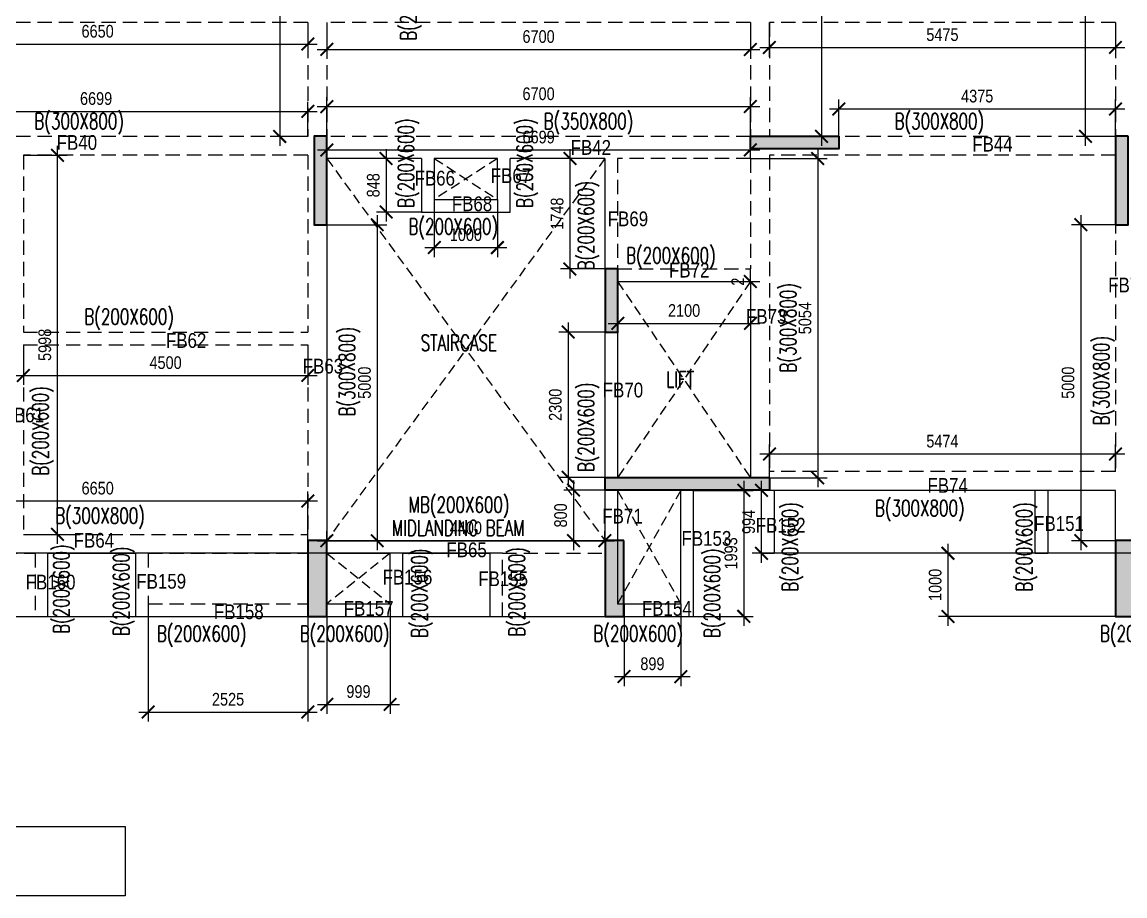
# Model space of a CAD drawing. Header units: millimetres. Extents: x -29 to 59187, y -34 to 22805.
# Drawn here: x 13875 to 31320, y -34 to 13795 of the extents above; entities that cross this region are included whole.
import ezdxf

# ---------------------------------------------------------------- set-up
doc = ezdxf.new("R2010")
doc.units = ezdxf.units.MM
doc.linetypes.add('DASHED', pattern=[0.75, 0.5, -0.25])
doc.linetypes.add('HIDDEN', pattern=[9.525, 6.35, -3.175])
doc.layers.get('Defpoints').update_dxf_attribs({"color": 1})
for name, color, linetype, lineweight in [('G-ANNO-TEXT', 7, 'Continuous', 18), ('S-BEAM-IDEN', 2, 'Continuous', 9), ('S-COL HATCH', 8, 'Continuous', 35), ('S-COLS', 6, 'Continuous', 35), ('S_FRAMES', 4, 'Continuous', 9), ('STR-CUTOUT', 1, 'Continuous', 13)]:
    doc.layers.add(name, color=color, linetype=linetype, lineweight=lineweight)
doc.styles.add('Dim.s & Anno.(Misc.)', font='ARIALN.TTF')
doc.styles.add('ROMANS', font='romans.shx', dxfattribs={"width": 0.75})
doc.styles.add('SOBHA', font='swisscl.ttf', dxfattribs={"height": 200})
doc.dimstyles.new('A-GFC-100', dxfattribs={"dimscale": 100, "dimtxt": 2, "dimasz": 2, "dimexe": 1.5, "dimexo": 0, "dimgap": 1, "dimtad": 1, "dimdec": 0, "dimdsep": 46, "dimtxsty": 'Dim.s & Anno.(Misc.)', "dimblk": 'ARCHTICK', "dimcen": 0, "dimdle": 1.5, "dimclrd": 256, "dimclre": 8, "dimclrt": 6, "dimazin": 2, "dimtfac": 1, "dimtdec": 0, "dimtix": 1, "dimtmove": 2, "dimatfit": 3, "dimfxl": 1, "dimtolj": 1, "dimlwd": -1, "dimlwe": 9, "dimarcsym": 0})

# ---------------------------------------------------------------- blocks, each defined once
blk = doc.blocks.new('A$C3ea4a2f9')
at = {"layer": 'S-COL HATCH'}
h = blk.add_hatch(color=8, dxfattribs=at)
h.dxf.hatch_style = 1
h.paths.add_polyline_path([(14101, 7600), (13901, 7600), (13901, 6200), (14101, 6200)])
h = blk.add_hatch(color=8, dxfattribs=at)
h.dxf.hatch_style = 1
h.paths.add_polyline_path([(20800, 7600), (20800, 7400), (22200, 7400), (22200, 7600)])
h = blk.add_hatch(color=8, dxfattribs=at)
h.dxf.hatch_style = 1
h.paths.add_polyline_path([(26775, 7600), (26575, 7600), (26575, 6200), (26775, 6200)])
h = blk.add_hatch(color=8, dxfattribs=at)
h.dxf.hatch_style = 1
h.paths.add_polyline_path([(18701, 5500), (18501, 5500), (18501, 4500), (18701, 4500)])
h = blk.add_hatch(color=8, dxfattribs=at)
h.dxf.hatch_style = 1
h.paths.add_polyline_path([(18502, 2200), (18502, 2000), (21101, 2000), (21101, 2200)])
h = blk.add_hatch(color=8, dxfattribs=at)
h.dxf.hatch_style = 1
h.paths.add_polyline_path([(14101, 1200), (13801, 1200), (13801, 0), (14101, 0)])
h = blk.add_hatch(color=8, dxfattribs=at)
h.dxf.hatch_style = 1
h.paths.add_polyline_path([(18801, 1200), (18501, 1200), (18501, 0), (18801, 0)])
h = blk.add_hatch(color=8, dxfattribs=at)
h.dxf.hatch_style = 1
h.paths.add_polyline_path([(26875, 1200), (26575, 1200), (26575, 0), (26875, 0)])
at = {"layer": 'S-COLS'}
for points in [[(14101, 7600), (13901, 7600), (13901, 6200), (14101, 6200)], [(22200, 7600), (22200, 7400), (20800, 7400), (20800, 7600)], [(26775, 7600), (26575, 7600), (26575, 6200), (26775, 6200)], [(18701, 5500), (18501, 5500), (18501, 4500), (18701, 4500)], [(21101, 2200), (21101, 2000), (18502, 2000), (18502, 2200)], [(14101, 1200), (13801, 1200), (13801, 0), (14101, 0)], [(18801, 1200), (18501, 1200), (18501, 0), (18801, 0)], [(26875, 1200), (26575, 1200), (26575, 0), (26875, 0)]]:
    blk.add_lwpolyline(points, close=True, dxfattribs=at)
blk = doc.blocks.new('COLUMNS FROM LGF')
blk.add_blockref('A$C3ea4a2f9', (715961, -21291))
blk = doc.blocks.new('_ArchTick')
at = {"color": 0, "linetype": 'ByBlock', "const_width": 0.15}
blk.add_lwpolyline([(-0.5, -0.5), (0.5, 0.5)], dxfattribs=at)
blk = doc.blocks.new('*D152')
at = {"color": 8, "lineweight": 9, "transparency": 16777216}
for p, q in [((11745, 13788), (11745, 13296)), ((18395, 13788), (18395, 13296))]:
    blk.add_line(p, q, dxfattribs=at)
at = {"transparency": 16777216}
blk.add_line((11595, 13446), (18545, 13446), dxfattribs=at)
at = {"layer": 'Defpoints', "color": 0, "transparency": 16777216}
for p in [(11745, 13788), (18395, 13788), (18395, 13446)]:
    blk.add_point(p, dxfattribs=at)
at = {"transparency": 16777216, "xscale": 200, "yscale": 200, "zscale": 200, "rotation": 180}
blk.add_blockref('_ArchTick', (11745, 13446), dxfattribs=at)
at = {"transparency": 16777216, "xscale": 200, "yscale": 200, "zscale": 200}
blk.add_blockref('_ArchTick', (18395, 13446), dxfattribs=at)
at = {"color": 6, "transparency": 16777216, "insert": (15070, 13648), "char_height": 200, "attachment_point": 5, "style": 'Dim.s & Anno.(Misc.)'}
blk.add_mtext('\\A1;6650', dxfattribs=at)
blk = doc.blocks.new('*D153')
at = {"color": 8, "lineweight": 9, "transparency": 16777216}
for p, q in [((18695, 13788), (18695, 13212)), ((25395, 13788), (25395, 13212))]:
    blk.add_line(p, q, dxfattribs=at)
at = {"transparency": 16777216}
blk.add_line((18545, 13362), (25545, 13362), dxfattribs=at)
at = {"layer": 'Defpoints', "color": 0, "transparency": 16777216}
for p in [(18695, 13788), (25395, 13788), (25395, 13362)]:
    blk.add_point(p, dxfattribs=at)
at = {"transparency": 16777216, "xscale": 200, "yscale": 200, "zscale": 200, "rotation": 180}
blk.add_blockref('_ArchTick', (18695, 13362), dxfattribs=at)
at = {"transparency": 16777216, "xscale": 200, "yscale": 200, "zscale": 200}
blk.add_blockref('_ArchTick', (25395, 13362), dxfattribs=at)
at = {"color": 6, "transparency": 16777216, "insert": (22045, 13564), "char_height": 200, "attachment_point": 5, "style": 'Dim.s & Anno.(Misc.)'}
blk.add_mtext('\\A1;6700', dxfattribs=at)
blk = doc.blocks.new('*D155')
at = {"transparency": 16777216}
blk.add_line((17950, 20339), (17950, 11836), dxfattribs=at)
at = {"color": 8, "lineweight": 9, "transparency": 16777216}
for p, q in [((18395, 20189), (17800, 20189)), ((18395, 11986), (17800, 11986))]:
    blk.add_line(p, q, dxfattribs=at)
at = {"layer": 'Defpoints', "color": 0, "transparency": 16777216}
for p in [(18395, 20189), (17950, 11986), (18395, 11986)]:
    blk.add_point(p, dxfattribs=at)
at = {"transparency": 16777216, "xscale": 200, "yscale": 200, "zscale": 200}
for p, rotation in [((17950, 20189), 90), ((17950, 11986), 270)]:
    blk.add_blockref('_ArchTick', p, dxfattribs=dict(at, rotation=rotation))
at = {"color": 6, "transparency": 16777216, "insert": (17748, 16087), "char_height": 200, "attachment_point": 5, "rotation": 90, "style": 'Dim.s & Anno.(Misc.)'}
blk.add_mtext('\\A1;8203', dxfattribs=at)
blk = doc.blocks.new('*D158')
at = {"transparency": 16777216}
blk.add_line((26521, 20339), (26521, 11836), dxfattribs=at)
at = {"color": 8, "lineweight": 9, "transparency": 16777216}
for p, q in [((25695, 20189), (26671, 20189)), ((25695, 11986), (26671, 11986))]:
    blk.add_line(p, q, dxfattribs=at)
at = {"layer": 'Defpoints', "color": 0, "transparency": 16777216}
for p in [(25695, 20189), (25695, 11986), (26521, 11986)]:
    blk.add_point(p, dxfattribs=at)
at = {"transparency": 16777216, "xscale": 200, "yscale": 200, "zscale": 200}
for p, rotation in [((26521, 20189), 90), ((26521, 11986), 270)]:
    blk.add_blockref('_ArchTick', p, dxfattribs=dict(at, rotation=rotation))
at = {"color": 6, "transparency": 16777216, "insert": (26319, 16087), "char_height": 200, "attachment_point": 5, "rotation": 90, "style": 'Dim.s & Anno.(Misc.)'}
blk.add_mtext('\\A1;8203', dxfattribs=at)
blk = doc.blocks.new('*D159')
at = {"color": 8, "lineweight": 9, "transparency": 16777216}
for p, q in [((25695, 13788), (25695, 13243)), ((31170, 13788), (31170, 13243))]:
    blk.add_line(p, q, dxfattribs=at)
at = {"transparency": 16777216}
blk.add_line((25545, 13393), (31320, 13393), dxfattribs=at)
at = {"layer": 'Defpoints', "color": 0, "transparency": 16777216}
for p in [(25695, 13788), (31170, 13788), (31170, 13393)]:
    blk.add_point(p, dxfattribs=at)
at = {"transparency": 16777216, "xscale": 200, "yscale": 200, "zscale": 200, "rotation": 180}
blk.add_blockref('_ArchTick', (25695, 13393), dxfattribs=at)
at = {"transparency": 16777216, "xscale": 200, "yscale": 200, "zscale": 200}
blk.add_blockref('_ArchTick', (31170, 13393), dxfattribs=at)
at = {"color": 6, "transparency": 16777216, "insert": (28433, 13594), "char_height": 200, "attachment_point": 5, "style": 'Dim.s & Anno.(Misc.)'}
blk.add_mtext('\\A1;5475', dxfattribs=at)
blk = doc.blocks.new('*D172')
at = {"transparency": 16777216}
blk.add_line((30698, 11836), (30698, 20339), dxfattribs=at)
at = {"color": 8, "lineweight": 9, "transparency": 16777216}
for p, q in [((31170, 20189), (30548, 20189)), ((31170, 11986), (30548, 11986))]:
    blk.add_line(p, q, dxfattribs=at)
at = {"layer": 'Defpoints', "color": 0, "transparency": 16777216}
for p in [(30698, 20189), (31170, 20189), (31170, 11986)]:
    blk.add_point(p, dxfattribs=at)
at = {"transparency": 16777216, "xscale": 200, "yscale": 200, "zscale": 200}
for p, rotation in [((30698, 20189), 90), ((30698, 11986), 270)]:
    blk.add_blockref('_ArchTick', p, dxfattribs=dict(at, rotation=rotation))
at = {"color": 6, "transparency": 16777216, "insert": (30496, 16087), "char_height": 200, "attachment_point": 5, "rotation": 90, "style": 'Dim.s & Anno.(Misc.)'}
blk.add_mtext('\\A1;8203', dxfattribs=at)
blk = doc.blocks.new('*D144')
at = {"color": 8, "lineweight": 9, "transparency": 16777216}
for p, q in [((11696, 11986), (11696, 12531)), ((18395, 11986), (18395, 12531))]:
    blk.add_line(p, q, dxfattribs=at)
at = {"transparency": 16777216}
blk.add_line((11546, 12381), (18545, 12381), dxfattribs=at)
at = {"layer": 'Defpoints', "color": 0, "transparency": 16777216}
for p in [(18395, 12381), (11696, 11986), (18395, 11986)]:
    blk.add_point(p, dxfattribs=at)
at = {"transparency": 16777216, "xscale": 200, "yscale": 200, "zscale": 200, "rotation": 180}
blk.add_blockref('_ArchTick', (11696, 12381), dxfattribs=at)
at = {"transparency": 16777216, "xscale": 200, "yscale": 200, "zscale": 200}
blk.add_blockref('_ArchTick', (18395, 12381), dxfattribs=at)
at = {"color": 6, "transparency": 16777216, "insert": (15046, 12583), "char_height": 200, "attachment_point": 5, "style": 'Dim.s & Anno.(Misc.)'}
blk.add_mtext('\\A1;6699', dxfattribs=at)
blk = doc.blocks.new('*D180')
at = {"color": 8, "lineweight": 9, "transparency": 16777216}
for p, q in [((18695, 11986), (18695, 12607)), ((25395, 11986), (25395, 12607))]:
    blk.add_line(p, q, dxfattribs=at)
at = {"transparency": 16777216}
blk.add_line((18545, 12457), (25545, 12457), dxfattribs=at)
at = {"layer": 'Defpoints', "color": 0, "transparency": 16777216}
for p in [(25395, 12457), (18695, 11986), (25395, 11986)]:
    blk.add_point(p, dxfattribs=at)
at = {"transparency": 16777216, "xscale": 200, "yscale": 200, "zscale": 200, "rotation": 180}
blk.add_blockref('_ArchTick', (18695, 12457), dxfattribs=at)
at = {"transparency": 16777216, "xscale": 200, "yscale": 200, "zscale": 200}
blk.add_blockref('_ArchTick', (25395, 12457), dxfattribs=at)
at = {"color": 6, "transparency": 16777216, "insert": (22045, 12659), "char_height": 200, "attachment_point": 5, "style": 'Dim.s & Anno.(Misc.)'}
blk.add_mtext('\\A1;6700', dxfattribs=at)
blk = doc.blocks.new('*D181')
at = {"color": 8, "lineweight": 9, "transparency": 16777216}
for p, q in [((26795, 11986), (26795, 12570)), ((31170, 11986), (31170, 12570))]:
    blk.add_line(p, q, dxfattribs=at)
at = {"transparency": 16777216}
blk.add_line((26645, 12420), (31320, 12420), dxfattribs=at)
at = {"layer": 'Defpoints', "color": 0, "transparency": 16777216}
for p in [(31170, 12420), (26795, 11986), (31170, 11986)]:
    blk.add_point(p, dxfattribs=at)
at = {"transparency": 16777216, "xscale": 200, "yscale": 200, "zscale": 200, "rotation": 180}
blk.add_blockref('_ArchTick', (26795, 12420), dxfattribs=at)
at = {"transparency": 16777216, "xscale": 200, "yscale": 200, "zscale": 200}
blk.add_blockref('_ArchTick', (31170, 12420), dxfattribs=at)
at = {"color": 6, "transparency": 16777216, "insert": (28983, 12622), "char_height": 200, "attachment_point": 5, "style": 'Dim.s & Anno.(Misc.)'}
blk.add_mtext('\\A1;4375', dxfattribs=at)
blk = doc.blocks.new('*D243')
at = {"color": 8, "lineweight": 9, "transparency": 16777216}
for p, q in [((13895, 8688), (13895, 8052)), ((18395, 8688), (18395, 8052))]:
    blk.add_line(p, q, dxfattribs=at)
at = {"transparency": 16777216}
blk.add_line((13745, 8202), (18545, 8202), dxfattribs=at)
at = {"layer": 'Defpoints', "color": 0, "transparency": 16777216}
for p in [(13895, 8688), (18395, 8688), (18395, 8202)]:
    blk.add_point(p, dxfattribs=at)
at = {"transparency": 16777216, "xscale": 200, "yscale": 200, "zscale": 200, "rotation": 180}
blk.add_blockref('_ArchTick', (13895, 8202), dxfattribs=at)
at = {"transparency": 16777216, "xscale": 200, "yscale": 200, "zscale": 200}
blk.add_blockref('_ArchTick', (18395, 8202), dxfattribs=at)
at = {"color": 6, "transparency": 16777216, "insert": (16145, 8404), "char_height": 200, "attachment_point": 5, "style": 'Dim.s & Anno.(Misc.)'}
blk.add_mtext('\\A1;4500', dxfattribs=at)
blk = doc.blocks.new('*D244')
at = {"transparency": 16777216}
blk.add_line((14437, 5538), (14437, 11836), dxfattribs=at)
at = {"color": 8, "lineweight": 9, "transparency": 16777216}
for p, q in [((13895, 11686), (14587, 11686)), ((13895, 5688), (14587, 5688))]:
    blk.add_line(p, q, dxfattribs=at)
at = {"layer": 'Defpoints', "color": 0, "transparency": 16777216}
for p in [(13895, 11686), (14437, 11686), (13895, 5688)]:
    blk.add_point(p, dxfattribs=at)
at = {"transparency": 16777216, "xscale": 200, "yscale": 200, "zscale": 200}
for p, rotation in [((14437, 11686), 90), ((14437, 5688), 270)]:
    blk.add_blockref('_ArchTick', p, dxfattribs=dict(at, rotation=rotation))
at = {"color": 6, "transparency": 16777216, "insert": (14235, 8687), "char_height": 200, "attachment_point": 5, "rotation": 90, "style": 'Dim.s & Anno.(Misc.)'}
blk.add_mtext('\\A1;5998', dxfattribs=at)
blk = doc.blocks.new('*D245')
at = {"color": 8, "lineweight": 9, "transparency": 16777216}
for p, q in [((11746, 5588), (11746, 6366)), ((18396, 5588), (18396, 6366))]:
    blk.add_line(p, q, dxfattribs=at)
at = {"transparency": 16777216}
blk.add_line((11596, 6216), (18546, 6216), dxfattribs=at)
at = {"layer": 'Defpoints', "color": 0, "transparency": 16777216}
for p in [(18396, 6216), (11746, 5588), (18396, 5588)]:
    blk.add_point(p, dxfattribs=at)
at = {"transparency": 16777216, "xscale": 200, "yscale": 200, "zscale": 200, "rotation": 180}
blk.add_blockref('_ArchTick', (11746, 6216), dxfattribs=at)
at = {"transparency": 16777216, "xscale": 200, "yscale": 200, "zscale": 200}
blk.add_blockref('_ArchTick', (18396, 6216), dxfattribs=at)
at = {"color": 6, "transparency": 16777216, "insert": (15071, 6418), "char_height": 200, "attachment_point": 5, "style": 'Dim.s & Anno.(Misc.)'}
blk.add_mtext('\\A1;6650', dxfattribs=at)
blk = doc.blocks.new('*D246')
at = {"transparency": 16777216}
blk.add_line((18545, 5588), (23245, 5588), dxfattribs=at)
at = {"color": 8, "lineweight": 9, "transparency": 16777216}
for p, q in [((18695, 5588), (18695, 5738)), ((23095, 5588), (23095, 5738))]:
    blk.add_line(p, q, dxfattribs=at)
at = {"layer": 'Defpoints', "color": 0, "transparency": 16777216}
for p in [(18695, 5588), (23095, 5588), (23095, 5588)]:
    blk.add_point(p, dxfattribs=at)
at = {"transparency": 16777216, "xscale": 200, "yscale": 200, "zscale": 200, "rotation": 180}
blk.add_blockref('_ArchTick', (18695, 5588), dxfattribs=at)
at = {"transparency": 16777216, "xscale": 200, "yscale": 200, "zscale": 200}
blk.add_blockref('_ArchTick', (23095, 5588), dxfattribs=at)
at = {"color": 6, "transparency": 16777216, "insert": (20895, 5790), "char_height": 200, "attachment_point": 5, "style": 'Dim.s & Anno.(Misc.)'}
blk.add_mtext('\\A1;4400', dxfattribs=at)
blk = doc.blocks.new('*D247')
at = {"transparency": 16777216}
blk.add_line((19494, 10738), (19494, 5438), dxfattribs=at)
at = {"color": 8, "lineweight": 9, "transparency": 16777216}
for p, q in [((18696, 10588), (19644, 10588)), ((18696, 5588), (19644, 5588))]:
    blk.add_line(p, q, dxfattribs=at)
at = {"layer": 'Defpoints', "color": 0, "transparency": 16777216}
for p in [(18696, 10588), (18696, 5588), (19494, 5588)]:
    blk.add_point(p, dxfattribs=at)
at = {"transparency": 16777216, "xscale": 200, "yscale": 200, "zscale": 200}
for p, rotation in [((19494, 10588), 90), ((19494, 5588), 270)]:
    blk.add_blockref('_ArchTick', p, dxfattribs=dict(at, rotation=rotation))
at = {"color": 6, "transparency": 16777216, "insert": (19292, 8088), "char_height": 200, "attachment_point": 5, "rotation": 90, "style": 'Dim.s & Anno.(Misc.)'}
blk.add_mtext('\\A1;5000', dxfattribs=at)
blk = doc.blocks.new('*D248')
at = {"color": 8, "lineweight": 9, "transparency": 16777216}
for p, q in [((18696, 11635), (18696, 11922)), ((25395, 11636), (25395, 11922))]:
    blk.add_line(p, q, dxfattribs=at)
at = {"transparency": 16777216}
blk.add_line((18546, 11772), (25545, 11772), dxfattribs=at)
at = {"layer": 'Defpoints', "color": 0, "transparency": 16777216}
for p in [(25395, 11772), (18696, 11635), (25395, 11636)]:
    blk.add_point(p, dxfattribs=at)
at = {"transparency": 16777216, "xscale": 200, "yscale": 200, "zscale": 200, "rotation": 180}
blk.add_blockref('_ArchTick', (18696, 11772), dxfattribs=at)
at = {"transparency": 16777216, "xscale": 200, "yscale": 200, "zscale": 200}
blk.add_blockref('_ArchTick', (25395, 11772), dxfattribs=at)
at = {"color": 6, "transparency": 16777216, "insert": (22046, 11974), "char_height": 200, "attachment_point": 5, "style": 'Dim.s & Anno.(Misc.)'}
blk.add_mtext('\\A1;6699', dxfattribs=at)
blk = doc.blocks.new('*D249')
at = {"transparency": 16777216}
blk.add_line((19633, 11786), (19633, 10638), dxfattribs=at)
at = {"color": 8, "lineweight": 9, "transparency": 16777216}
for p, q in [((20195, 11636), (19483, 11636)), ((20195, 10788), (19483, 10788))]:
    blk.add_line(p, q, dxfattribs=at)
at = {"layer": 'Defpoints', "color": 0, "transparency": 16777216}
for p in [(20195, 11636), (19633, 10788), (20195, 10788)]:
    blk.add_point(p, dxfattribs=at)
at = {"transparency": 16777216, "xscale": 200, "yscale": 200, "zscale": 200}
for p, rotation in [((19633, 11636), 90), ((19633, 10788), 270)]:
    blk.add_blockref('_ArchTick', p, dxfattribs=dict(at, rotation=rotation))
at = {"color": 6, "transparency": 16777216, "insert": (19431, 11212), "char_height": 200, "attachment_point": 5, "rotation": 90, "style": 'Dim.s & Anno.(Misc.)'}
blk.add_mtext('\\A1;848', dxfattribs=at)
blk = doc.blocks.new('*D250')
at = {"color": 8, "lineweight": 9, "transparency": 16777216}
for p, q in [((20395, 10988), (20395, 10077)), ((21395, 10988), (21395, 10077))]:
    blk.add_line(p, q, dxfattribs=at)
at = {"transparency": 16777216}
blk.add_line((20245, 10227), (21545, 10227), dxfattribs=at)
at = {"layer": 'Defpoints', "color": 0, "transparency": 16777216}
for p in [(20395, 10988), (21395, 10988), (21395, 10227)]:
    blk.add_point(p, dxfattribs=at)
at = {"transparency": 16777216, "xscale": 200, "yscale": 200, "zscale": 200, "rotation": 180}
blk.add_blockref('_ArchTick', (20395, 10227), dxfattribs=at)
at = {"transparency": 16777216, "xscale": 200, "yscale": 200, "zscale": 200}
blk.add_blockref('_ArchTick', (21395, 10227), dxfattribs=at)
at = {"color": 6, "transparency": 16777216, "insert": (20895, 10429), "char_height": 200, "attachment_point": 5, "style": 'Dim.s & Anno.(Misc.)'}
blk.add_mtext('\\A1;1000', dxfattribs=at)
blk = doc.blocks.new('*D251')
at = {"transparency": 16777216}
blk.add_line((22541, 11786), (22541, 9738), dxfattribs=at)
at = {"color": 8, "lineweight": 9, "transparency": 16777216}
for p, q in [((23095, 11636), (22391, 11636)), ((23096, 9888), (22391, 9888))]:
    blk.add_line(p, q, dxfattribs=at)
at = {"layer": 'Defpoints', "color": 0, "transparency": 16777216}
for p in [(23095, 11636), (22541, 9888), (23096, 9888)]:
    blk.add_point(p, dxfattribs=at)
at = {"transparency": 16777216, "xscale": 200, "yscale": 200, "zscale": 200}
for p, rotation in [((22541, 11636), 90), ((22541, 9888), 270)]:
    blk.add_blockref('_ArchTick', p, dxfattribs=dict(at, rotation=rotation))
at = {"color": 6, "transparency": 16777216, "insert": (22339, 10762), "char_height": 200, "attachment_point": 5, "rotation": 90, "style": 'Dim.s & Anno.(Misc.)'}
blk.add_mtext('\\A1;1748', dxfattribs=at)
blk = doc.blocks.new('*D252')
at = {"transparency": 16777216}
blk.add_line((22513, 9038), (22513, 6438), dxfattribs=at)
at = {"color": 8, "lineweight": 9, "transparency": 16777216}
for p, q in [((23096, 8888), (22363, 8888)), ((23097, 6588), (22363, 6588))]:
    blk.add_line(p, q, dxfattribs=at)
at = {"layer": 'Defpoints', "color": 0, "transparency": 16777216}
for p in [(23096, 8888), (22513, 6588), (23097, 6588)]:
    blk.add_point(p, dxfattribs=at)
at = {"transparency": 16777216, "xscale": 200, "yscale": 200, "zscale": 200}
for p, rotation in [((22513, 8888), 90), ((22513, 6588), 270)]:
    blk.add_blockref('_ArchTick', p, dxfattribs=dict(at, rotation=rotation))
at = {"color": 6, "transparency": 16777216, "insert": (22311, 7738), "char_height": 200, "attachment_point": 5, "rotation": 90, "style": 'Dim.s & Anno.(Misc.)'}
blk.add_mtext('\\A1;2300', dxfattribs=at)
blk = doc.blocks.new('*D253')
at = {"transparency": 16777216}
blk.add_line((22597, 6538), (22597, 5438), dxfattribs=at)
at = {"color": 8, "lineweight": 9, "transparency": 16777216}
for p, q in [((23097, 6388), (22447, 6388)), ((23097, 5588), (22447, 5588))]:
    blk.add_line(p, q, dxfattribs=at)
at = {"layer": 'Defpoints', "color": 0, "transparency": 16777216}
for p in [(23097, 6388), (22597, 5588), (23097, 5588)]:
    blk.add_point(p, dxfattribs=at)
at = {"transparency": 16777216, "xscale": 200, "yscale": 200, "zscale": 200}
for p, rotation in [((22597, 6388), 90), ((22597, 5588), 270)]:
    blk.add_blockref('_ArchTick', p, dxfattribs=dict(at, rotation=rotation))
at = {"color": 6, "transparency": 16777216, "insert": (22395, 5988), "char_height": 200, "attachment_point": 5, "rotation": 90, "style": 'Dim.s & Anno.(Misc.)'}
blk.add_mtext('\\A1;800', dxfattribs=at)
blk = doc.blocks.new('*D254')
at = {"transparency": 16777216}
for p, q in [((25395, 9688), (25395, 9888)), ((25395, 9687), (25395, 9688)), ((25395, 9687), (25395, 9487))]:
    blk.add_line(p, q, dxfattribs=at)
at = {"color": 8, "lineweight": 9, "transparency": 16777216}
for p, q in [((23297, 9687), (25545, 9687)), ((25395, 9688), (25545, 9688))]:
    blk.add_line(p, q, dxfattribs=at)
at = {"layer": 'Defpoints', "color": 0, "transparency": 16777216}
for p in [(23297, 9687), (25395, 9688), (25395, 9688)]:
    blk.add_point(p, dxfattribs=at)
at = {"transparency": 16777216, "xscale": 200, "yscale": 200, "zscale": 200}
for p, rotation in [((25395, 9688), 270), ((25395, 9687), 90)]:
    blk.add_blockref('_ArchTick', p, dxfattribs=dict(at, rotation=rotation))
at = {"color": 6, "transparency": 16777216, "insert": (25195, 9687), "char_height": 200, "attachment_point": 5, "rotation": 90, "style": 'Dim.s & Anno.(Misc.)'}
blk.add_mtext('\\A1;2', dxfattribs=at)
blk = doc.blocks.new('*D147')
at = {"color": 8, "lineweight": 9, "transparency": 16777216}
for p, q in [((23297, 9687), (23297, 8877)), ((25397, 9687), (25397, 8877))]:
    blk.add_line(p, q, dxfattribs=at)
at = {"transparency": 16777216}
blk.add_line((23147, 9027), (25547, 9027), dxfattribs=at)
at = {"layer": 'Defpoints', "color": 0, "transparency": 16777216}
for p in [(23297, 9687), (25397, 9687), (25397, 9027)]:
    blk.add_point(p, dxfattribs=at)
at = {"transparency": 16777216, "xscale": 200, "yscale": 200, "zscale": 200, "rotation": 180}
blk.add_blockref('_ArchTick', (23297, 9027), dxfattribs=at)
at = {"transparency": 16777216, "xscale": 200, "yscale": 200, "zscale": 200}
blk.add_blockref('_ArchTick', (25397, 9027), dxfattribs=at)
at = {"color": 6, "transparency": 16777216, "insert": (24347, 9229), "char_height": 200, "attachment_point": 5, "style": 'Dim.s & Anno.(Misc.)'}
blk.add_mtext('\\A1;2100', dxfattribs=at)
blk = doc.blocks.new('*D255')
at = {"transparency": 16777216}
blk.add_line((26461, 11786), (26461, 6433), dxfattribs=at)
at = {"color": 8, "lineweight": 9, "transparency": 16777216}
for p, q in [((25395, 11636), (26611, 11636)), ((25395, 6583), (26611, 6583))]:
    blk.add_line(p, q, dxfattribs=at)
at = {"layer": 'Defpoints', "color": 0, "transparency": 16777216}
for p in [(25395, 11636), (25395, 6583), (26461, 6583)]:
    blk.add_point(p, dxfattribs=at)
at = {"transparency": 16777216, "xscale": 200, "yscale": 200, "zscale": 200}
for p, rotation in [((26461, 11636), 90), ((26461, 6583), 270)]:
    blk.add_blockref('_ArchTick', p, dxfattribs=dict(at, rotation=rotation))
at = {"color": 6, "transparency": 16777216, "insert": (26259, 9109), "char_height": 200, "attachment_point": 5, "rotation": 90, "style": 'Dim.s & Anno.(Misc.)'}
blk.add_mtext('\\A1;5054', dxfattribs=at)
blk = doc.blocks.new('*D256')
at = {"color": 8, "lineweight": 9, "transparency": 16777216}
for p, q in [((25697, 6583), (25697, 7110)), ((31170, 6683), (31170, 7110))]:
    blk.add_line(p, q, dxfattribs=at)
at = {"transparency": 16777216}
blk.add_line((25547, 6960), (31320, 6960), dxfattribs=at)
at = {"layer": 'Defpoints', "color": 0, "transparency": 16777216}
for p in [(31170, 6960), (31170, 6683), (25697, 6583)]:
    blk.add_point(p, dxfattribs=at)
at = {"transparency": 16777216, "xscale": 200, "yscale": 200, "zscale": 200, "rotation": 180}
blk.add_blockref('_ArchTick', (25697, 6960), dxfattribs=at)
at = {"transparency": 16777216, "xscale": 200, "yscale": 200, "zscale": 200}
blk.add_blockref('_ArchTick', (31170, 6960), dxfattribs=at)
at = {"color": 6, "transparency": 16777216, "insert": (28433, 7162), "char_height": 200, "attachment_point": 5, "style": 'Dim.s & Anno.(Misc.)'}
blk.add_mtext('\\A1;5474', dxfattribs=at)
blk = doc.blocks.new('*D257')
at = {"transparency": 16777216}
blk.add_line((30624, 10738), (30624, 5438), dxfattribs=at)
at = {"color": 8, "lineweight": 9, "transparency": 16777216}
for p, q in [((31170, 10588), (30474, 10588)), ((31170, 5588), (30474, 5588))]:
    blk.add_line(p, q, dxfattribs=at)
at = {"layer": 'Defpoints', "color": 0, "transparency": 16777216}
for p in [(31170, 10588), (30624, 5588), (31170, 5588)]:
    blk.add_point(p, dxfattribs=at)
at = {"transparency": 16777216, "xscale": 200, "yscale": 200, "zscale": 200}
for p, rotation in [((30624, 10588), 90), ((30624, 5588), 270)]:
    blk.add_blockref('_ArchTick', p, dxfattribs=dict(at, rotation=rotation))
at = {"color": 6, "transparency": 16777216, "insert": (30421, 8088), "char_height": 200, "attachment_point": 5, "rotation": 90, "style": 'Dim.s & Anno.(Misc.)'}
blk.add_mtext('\\A1;5000', dxfattribs=at)
blk = doc.blocks.new('*D219')
at = {"transparency": 16777216}
blk.add_line((28521, 5538), (28521, 4238), dxfattribs=at)
at = {"color": 8, "lineweight": 9, "transparency": 16777216}
for p, q in [((50762, 5388), (28371, 5388)), ((50562, 4388), (28371, 4388))]:
    blk.add_line(p, q, dxfattribs=at)
at = {"layer": 'Defpoints', "color": 0, "transparency": 16777216}
for p in [(50762, 5388), (28521, 4388), (50562, 4388)]:
    blk.add_point(p, dxfattribs=at)
at = {"transparency": 16777216, "xscale": 200, "yscale": 200, "zscale": 200}
for p, rotation in [((28521, 5388), 90), ((28521, 4388), 270)]:
    blk.add_blockref('_ArchTick', p, dxfattribs=dict(at, rotation=rotation))
at = {"color": 6, "transparency": 16777216, "insert": (28319, 4888), "char_height": 200, "attachment_point": 5, "rotation": 90, "style": 'Dim.s & Anno.(Misc.)'}
blk.add_mtext('\\A1;1000', dxfattribs=at)
blk = doc.blocks.new('*D225')
at = {"transparency": 16777216}
blk.add_line((25571, 5238), (25571, 6533), dxfattribs=at)
at = {"color": 8, "lineweight": 9, "transparency": 16777216}
for p, q in [((30101, 6383), (25421, 6383)), ((30101, 5388), (25421, 5388))]:
    blk.add_line(p, q, dxfattribs=at)
at = {"layer": 'Defpoints', "color": 0, "transparency": 16777216}
for p in [(25571, 6383), (30101, 6383), (30101, 5388)]:
    blk.add_point(p, dxfattribs=at)
at = {"transparency": 16777216, "xscale": 200, "yscale": 200, "zscale": 200}
for p, rotation in [((25571, 6383), 90), ((25571, 5388), 270)]:
    blk.add_blockref('_ArchTick', p, dxfattribs=dict(at, rotation=rotation))
at = {"color": 6, "transparency": 16777216, "insert": (25369, 5885), "char_height": 200, "attachment_point": 5, "rotation": 90, "style": 'Dim.s & Anno.(Misc.)'}
blk.add_mtext('\\A1;994', dxfattribs=at)
blk = doc.blocks.new('*D226')
at = {"transparency": 16777216}
blk.add_line((25291, 6533), (25291, 4239), dxfattribs=at)
at = {"color": 8, "lineweight": 9, "transparency": 16777216}
for p, q in [((24495, 6383), (25441, 6383)), ((24495, 4389), (25441, 4389))]:
    blk.add_line(p, q, dxfattribs=at)
at = {"layer": 'Defpoints', "color": 0, "transparency": 16777216}
for p in [(24495, 6383), (24495, 4389), (25291, 4389)]:
    blk.add_point(p, dxfattribs=at)
at = {"transparency": 16777216, "xscale": 200, "yscale": 200, "zscale": 200}
for p, rotation in [((25291, 6383), 90), ((25291, 4389), 270)]:
    blk.add_blockref('_ArchTick', p, dxfattribs=dict(at, rotation=rotation))
at = {"color": 6, "transparency": 16777216, "insert": (25089, 5386), "char_height": 200, "attachment_point": 5, "rotation": 90, "style": 'Dim.s & Anno.(Misc.)'}
blk.add_mtext('\\A1;1993', dxfattribs=at)
blk = doc.blocks.new('*D227')
at = {"color": 8, "lineweight": 9, "transparency": 16777216}
for p, q in [((23397, 4589), (23397, 3287)), ((24295, 4589), (24295, 3287))]:
    blk.add_line(p, q, dxfattribs=at)
at = {"transparency": 16777216}
blk.add_line((23247, 3437), (24445, 3437), dxfattribs=at)
at = {"layer": 'Defpoints', "color": 0, "transparency": 16777216}
for p in [(23397, 4589), (24295, 4589), (24295, 3437)]:
    blk.add_point(p, dxfattribs=at)
at = {"transparency": 16777216, "xscale": 200, "yscale": 200, "zscale": 200, "rotation": 180}
blk.add_blockref('_ArchTick', (23397, 3437), dxfattribs=at)
at = {"transparency": 16777216, "xscale": 200, "yscale": 200, "zscale": 200}
blk.add_blockref('_ArchTick', (24295, 3437), dxfattribs=at)
at = {"color": 6, "transparency": 16777216, "insert": (23846, 3639), "char_height": 200, "attachment_point": 5, "style": 'Dim.s & Anno.(Misc.)'}
blk.add_mtext('\\A1;899', dxfattribs=at)
blk = doc.blocks.new('*D228')
at = {"transparency": 16777216}
blk.add_line((454, 5538), (454, 4235), dxfattribs=at)
at = {"color": 8, "lineweight": 9, "transparency": 16777216}
for p, q in [((21472, 5388), (304, 5388)), ((21472, 4385), (304, 4385))]:
    blk.add_line(p, q, dxfattribs=at)
at = {"layer": 'Defpoints', "color": 0, "transparency": 16777216}
for p in [(21472, 5388), (454, 4385), (21472, 4385)]:
    blk.add_point(p, dxfattribs=at)
at = {"transparency": 16777216, "xscale": 200, "yscale": 200, "zscale": 200}
for p, rotation in [((454, 5388), 90), ((454, 4385), 270)]:
    blk.add_blockref('_ArchTick', p, dxfattribs=dict(at, rotation=rotation))
at = {"color": 6, "transparency": 16777216, "insert": (252, 4887), "char_height": 200, "attachment_point": 5, "rotation": 90, "style": 'Dim.s & Anno.(Misc.)'}
blk.add_mtext('\\A1;1004', dxfattribs=at)
blk = doc.blocks.new('*D229')
at = {"color": 8, "lineweight": 9, "transparency": 16777216}
for p, q in [((18696, 4589), (18696, 2848)), ((19695, 4588), (19695, 2848))]:
    blk.add_line(p, q, dxfattribs=at)
at = {"transparency": 16777216}
blk.add_line((18546, 2998), (19845, 2998), dxfattribs=at)
at = {"layer": 'Defpoints', "color": 0, "transparency": 16777216}
for p in [(18696, 4589), (19695, 4588), (19695, 2998)]:
    blk.add_point(p, dxfattribs=at)
at = {"transparency": 16777216, "xscale": 200, "yscale": 200, "zscale": 200, "rotation": 180}
blk.add_blockref('_ArchTick', (18696, 2998), dxfattribs=at)
at = {"transparency": 16777216, "xscale": 200, "yscale": 200, "zscale": 200}
blk.add_blockref('_ArchTick', (19695, 2998), dxfattribs=at)
at = {"color": 6, "transparency": 16777216, "insert": (19196, 3200), "char_height": 200, "attachment_point": 5, "style": 'Dim.s & Anno.(Misc.)'}
blk.add_mtext('\\A1;999', dxfattribs=at)
blk = doc.blocks.new('*D230')
at = {"color": 8, "lineweight": 9, "transparency": 16777216}
for p, q in [((15870, 4588), (15870, 2725)), ((18395, 4588), (18395, 2725))]:
    blk.add_line(p, q, dxfattribs=at)
at = {"transparency": 16777216}
blk.add_line((15720, 2875), (18545, 2875), dxfattribs=at)
at = {"layer": 'Defpoints', "color": 0, "transparency": 16777216}
for p in [(15870, 4588), (18395, 4588), (18395, 2875)]:
    blk.add_point(p, dxfattribs=at)
at = {"transparency": 16777216, "xscale": 200, "yscale": 200, "zscale": 200, "rotation": 180}
blk.add_blockref('_ArchTick', (15870, 2875), dxfattribs=at)
at = {"transparency": 16777216, "xscale": 200, "yscale": 200, "zscale": 200}
blk.add_blockref('_ArchTick', (18395, 2875), dxfattribs=at)
at = {"color": 6, "transparency": 16777216, "insert": (17133, 3077), "char_height": 200, "attachment_point": 5, "style": 'Dim.s & Anno.(Misc.)'}
blk.add_mtext('\\A1;2525', dxfattribs=at)

msp = doc.modelspace()

# ---------------------------------------------------------------- linework, layer by layer
at = {"layer": 'S_FRAMES', "linetype": 'DASHED', "ltscale": 450}
for p, q in [((18395.3, 13788.3), (11745.3, 13788.3)), ((18395.3, 13788.3), (18395.3, 11986.2)), ((18695.3, 13788.3), (18695.3, 11986.2)), ((25395.3, 13788.3), (18695.3, 13788.3)), ((25395.3, 13788.3), (25395.3, 11986.2)), ((25695.3, 13788.3), (25695.3, 11986.2)), ((31170.2, 13788.3), (25695.3, 13788.3)), ((31170.2, 13788.3), (31170.2, 11986.2)), ((18395.3, 11986.2), (11745.3, 11986.2)), ((25395.3, 11986.2), (18695.3, 11986.2)), ((31170.2, 11986.2), (25695.3, 11986.2)), ((18395.3, 11686.2), (13895.4, 11686.2)), ((13895.4, 11686.2), (13895.4, 8888.3)), ((18395.3, 11686.2), (18395.3, 8888.3)), ((25395.3, 11636.2), (23295.3, 11636.2)), ((23295.3, 11636.2), (23295.3, 9888.2)), ((25395.3, 11636.2), (25395.3, 9888.2)), ((25695.3, 11686.2), (25695.3, 6682.5)), ((31170.2, 11686.2), (25695.3, 11686.2)), ((31170.2, 11686.2), (31170.2, 6682.6)), ((23295.3, 9888.2), (25395.3, 9888.2)), ((13895.4, 8888.3), (18395.3, 8888.3)), ((13895.4, 8688.3), (13895.4, 5688.3)), ((13895.4, 8688.3), (18395.3, 8688.3)), ((18395.3, 8688.3), (18395.3, 5688.3)), ((31170.2, 6682.6), (25695.3, 6682.5)), ((13895.4, 5688.3), (18395.3, 5688.3)), ((12895.3, 5388.3), (14081.9, 5388.3)), ((14081.9, 5388.3), (14081.9, 4384.7)), ((15870.3, 5388.3), (18395.3, 5388.3)), ((18395.3, 4588.5), (18395.3, 5388.4)), ((21472.4, 5388.3), (23095.3, 5388.3)), ((21472.4, 4384.7), (21472.4, 5388.3))]:
    msp.add_line(p, q, dxfattribs=at)
at = {"layer": 'S_FRAMES'}
for p, q in [((18695.3, 11636.2), (18695.3, 5588.3)), ((20195.2, 11636.2), (18695.3, 11636.2)), ((21395.3, 11636.2), (20395.2, 11636.2)), ((23095.3, 11636.2), (21595.3, 11636.2)), ((23095.3, 11636.2), (23095.3, 5588.3)), ((23295.3, 9688.2), (23295.3, 6582.5)), ((23295.3, 9688.2), (25395.3, 9688.2)), ((25395.3, 9688.2), (25395.3, 6582.5)), ((25395.3, 6582.5), (23295.3, 6582.5)), ((24295.3, 4589.3), (24295.3, 6382.5)), ((31170.3, 6382.6), (30101.3, 6382.6)), ((31170.3, 4388.4), (31170.3, 6382.6)), ((18695.3, 5588.3), (23095.3, 5588.3)), ((14281.9, 5388.3), (15670.3, 5388.3)), ((18695.3, 4588.5), (18695.3, 5388.4)), ((18695.3, 5388.3), (19695.3, 5388.3)), ((19895.3, 5388.3), (21272.4, 5388.3)), ((10236.4, 4388.5), (14281.9, 4388.5)), ((18695.3, 4388.4), (18695.3, 4388.5)), ((24495.3, 4389.2), (24495.3, 4389.3)), ((31170.3, 4388.4), (31170.3, 4388.4)), ((33940.3, 4388.4), (31170.3, 4388.4))]:
    msp.add_line(p, q, dxfattribs=at)
at = {"layer": 'S_FRAMES', "linetype": 'Continuous', "ltscale": 450}
msp.add_line((14281.9, 4388.5), (14281.9, 5388.3), dxfattribs=at)
at = {"layer": 'S_FRAMES'}
for points in [[(20195.2, 11636.2), (20195.2, 10788.2), (21595.3, 10788.2), (21595.3, 11636.2)], [(20395.2, 11636.2), (20395.2, 10988.2), (21395.3, 10988.2), (21395.3, 11636.2)], [(21272.4, 5388.3), (21272.4, 4389.3), (24495.3, 4389.3), (24495.3, 6382.5)], [(24295.3, 6382.5), (23295.3, 6382.5), (23295.3, 4589.3), (24295.3, 4589.3)], [(25571.3, 6382.5), (24495.3, 6382.5)], [(25771.3, 6382.6), (25771.3, 5382.4), (25571.3, 5382.4), (25571.3, 6382.6)], [(29901.3, 6382.6), (25771.3, 6382.5)], [(30101.3, 6382.6), (30101.3, 5382.4), (29901.3, 5382.4), (29901.3, 6382.6)], [(15670.3, 5388.4), (15670.3, 4388.5), (19895.3, 4388.5), (19895.3, 5388.4)], [(18695.3, 4588.5), (19695.3, 4588.5), (19695.3, 5388.4)]]:
    msp.add_lwpolyline(points, dxfattribs=at)
at = {"layer": 'S_FRAMES', "linetype": 'DASHED', "ltscale": 450}
msp.add_lwpolyline([(15870.3, 5388.4), (15870.3, 4588.5), (18395.3, 4588.5)], dxfattribs=at)
at = {"layer": 'STR-CUTOUT', "color": 1, "linetype": 'HIDDEN', "ltscale": 25}
for p, q in [((23095.4, 11636.2), (18695.4, 5588.3)), ((18695.4, 11636.2), (23095.4, 5588.3)), ((21395.4, 11636.2), (20395.3, 10988.2)), ((20395.3, 11636.2), (21395.4, 10988.2)), ((25395.4, 9688.2), (23295.4, 6588.3)), ((23295.4, 9688.2), (25395.4, 6582.5)), ((23295.4, 6384.6), (24295.4, 4589.3)), ((24295.4, 6382.5), (23295.4, 4589.3)), ((18695.4, 5390.4), (19695.4, 4588.5)), ((19695.4, 5388.3), (18695.4, 4588.5))]:
    msp.add_line(p, q, dxfattribs=at)

# ---------------------------------------------------------------- block references
at = {"layer": 'S-BEAM-IDEN'}
msp.add_blockref('COLUMNS FROM LGF', (-711365.9, 25679.5), dxfattribs=at)

# ---------------------------------------------------------------- texts
at = {"style": 'Dim.s & Anno.(Misc.)'}
for s, p in [('FB40', (14422.7, 11772.9)), ('FB42', (22551.8, 11693.7)), ('FB44', (28904.9, 11746)), ('FB66', (20083.5, 11207.7)), ('FB67', (21288.6, 11247)), ('FB68', (20672.9, 10802)), ('FB69', (23138.9, 10564.1)), ('FB72', (24108.3, 9752.6)), ('FB75', (31055.1, 9516.9)), ('FB73', (25326.5, 9019.7)), ('FB62', (16150.5, 8638.8)), ('FB63', (18314.7, 8233.4)), ('FB70', (23060.3, 7854.8)), ('FB61', (13583.1, 7460.8)), ('FB74', (28196.7, 6346)), ('FB71', (23052.9, 5859.4)), ('FB152', (25480.7, 5715.9)), ('FB151', (29883.9, 5742.7)), ('FB64', (14691.6, 5477.4)), ('FB153', (24306, 5507.2)), ('FB65', (20586.9, 5326.5)), ('FB159', (15681.6, 4829)), ('FB156', (19576.9, 4894.2)), ('FB155', (21091, 4868.2)), ('FB160', (13932.5, 4816)), ('FB158', (16908.6, 4346.5)), ('FB157', (18963.4, 4398.6)), ('FB154', (23679.4, 4398.6))]:
    msp.add_text(s, height=233.43, dxfattribs=at).set_placement(p)
at = {"layer": 'G-ANNO-TEXT', "color": 6, "insert": (5151.4, 513.8), "char_height": 300, "width": 10202.556, "attachment_point": 4, "style": 'SOBHA', "bg_fill": 16, "box_fill_scale": 1.5, "bg_fill_color": 256, "bg_fill_transparency": 0}
msp.add_mtext('NOTE: \\P\\pxi-3,l3,t3;{\\fSymbol|b0|i0|c2|p18;·^I}ALL SLABS ARE 150mm THK. U.N.O', dxfattribs=at)
at = {"layer": 'S-BEAM-IDEN', "color": 1, "style": 'ROMANS', "width": 0.7}
for p in [(20110.5, 13499.1), (20071.9, 10852.8), (21949.9, 10852.8), (22920.3, 9863.2), (22920.3, 6671.7), (14290.8, 6614.3), (26147, 4779.4), (29850.6, 4779.4), (14620, 4112.8), (15568.3, 4076.6), (20286.1, 4047), (21825.2, 4068.7), (24913.7, 4047.8)]:
    msp.add_text('B(200X600)', height=250, rotation=90, dxfattribs=at).set_placement(p)
at = {"layer": 'S-BEAM-IDEN', "color": 3, "style": 'ROMANS', "width": 0.7}
for s, p in [('B(300X800)', (14069.8, 12101.7)), ('B(350X800)', (22126.7, 12101.7)), ('B(300X800)', (27676.1, 12101.7)), ('STAIRCASE', (20179.5, 8594.5)), ('STAIRCASE', (20179.5, 8593.4)), ('LIFT', (24063.4, 8014.7)), ('LIFT', (24063.4, 8013.6)), ('B(300X800)', (14400.1, 5859.4)), ('B(300X800)', (27366.7, 5978.2))]:
    msp.add_text(s, height=250, dxfattribs=at).set_placement(p)
at = {"layer": 'S-BEAM-IDEN', "color": 1, "style": 'ROMANS', "width": 0.7}
for s, p in [('B(200X600)', (19986.7, 10434.7)), ('B(200X600)', (23429.7, 9976.2)), ('B(200X600)', (14859.8, 9008)), ('MB(200X600)', (19988, 6031.8)), ('MIDLANDING BEAM', (19723.9, 5663.2)), ('B(200X600)', (16006.9, 3992.6)), ('B(200X600)', (18267.9, 3992.6)), ('B(200X600)', (22912.3, 3993.4)), ('B(200X600)', (30925.5, 3993.6))]:
    msp.add_text(s, height=250, dxfattribs=at).set_placement(p)
at = {"layer": 'S-BEAM-IDEN', "color": 3, "style": 'ROMANS', "width": 0.7}
for p in [(26117.1, 8247.5), (19140.7, 7552.4), (31072.6, 7410.2)]:
    msp.add_text('B(300X800)', height=250, rotation=90, dxfattribs=at).set_placement(p)

# ---------------------------------------------------------------- dimensions: what is measured, and where the dimension line sits
for base, p1, p2, picture, middle in [((17949.9335, 11986.1662), (18395.2872, 20188.6859), (18395.304, 11986.1662), '*D155', (17747.8189, 16087.426)), ((26520.9521, 11986.1662), (25695.1921, 20188.6859), (25695.2685, 11986.1662), '*D158', (26318.8375, 16087.426)), ((30698.1932, 20188.6859), (31170.2471, 11986.1662), (31170.1454, 20188.6859), '*D172', (30496.0786, 16087.426)), ((14437.2, 11686.2), (13895.4, 5688.3), (13895.4, 11686.2), '*D244', (14235.1, 8687.3)), ((19633, 10788.2), (20195.2, 11636.2), (20195.2, 10788.2), '*D249', (19430.9, 11212.2)), ((22540.8, 9888.3), (23095.4, 11636.2), (23096.4, 9888.3), '*D251', (22338.7, 10762.2)), ((26460.9, 6582.5), (25395.3, 11636.2), (25395.4, 6582.5), '*D255', (26258.8, 9109.4)), ((19493.6, 5588.3), (18696.1, 10588.4), (18696.1, 5588.3), '*D247', (19291.5, 8088.3)), ((30623.6, 5588.3), (31170.2, 10588.4), (31170.3, 5588.3), '*D257', (30421.5, 8088.3)), ((25395.4, 9688.2), (23296.5, 9686.6), (25395.3, 9688.2), '*D254', (25194.9, 9687.4)), ((22513.3, 6588), (23096.4, 8888.4), (23096.6, 6588), '*D252', (22311.2, 7738.2)), ((22597.2, 5588.3), (23096.6, 6388), (23096.5, 5588.3), '*D253', (22395, 5988.1)), ((25291, 4389.2), (24495.3, 6382.5), (24495.3, 4389.2), '*D226', (25088.9, 5385.9)), ((25571.3, 6382.6), (30101.3, 5388.3), (30101.3, 6382.6), '*D225', (25369.1, 5885.4)), ((454.2, 4384.7), (21472.4, 5388.3), (21472.4, 4384.7), '*D228', (252, 4886.5)), ((28521.4, 4388), (50762.4, 5388.3), (50562.4, 4388), '*D219', (28319.3, 4888.2))]:
    dim = msp.add_linear_dim(base=base, p1=p1, p2=p2, angle=90, dimstyle='A-GFC-100')
    dim.commit()
    dim.dimension.update_dxf_attribs({"geometry": picture, "text_midpoint": middle})
for base, p1, p2, picture, middle in [((18395.3, 13445.6), (11745.3, 13788.3), (18395.3, 13788.3), '*D152', (15070.3, 13647.8)), ((25395.3, 13361.9), (18695.3, 13788.3), (25395.3, 13788.3), '*D153', (22045.3, 13564)), ((31170.2, 13392.6), (25695.3, 13788.3), (31170.2, 13788.3), '*D159', (28432.8, 13594.3)), ((25395.3, 12457.4), (18695.3, 11986.2), (25395.3, 11986.2), '*D180', (22045.3, 12659.5)), ((31170.1, 12419.7), (26795, 11986.2), (31170.1, 11986.2), '*D181', (28982.5, 12621.8)), ((18395.3, 12381.4), (11696.1, 11986.2), (18395.3, 11986.2), '*D144', (15045.7, 12583.5)), ((25395.3, 11772.3), (18696.1, 11635.1), (25395.3, 11636.2), '*D248', (22045.7, 11974.4)), ((21395.4, 10226.5), (20395.3, 10988.2), (21395.4, 10988.2), '*D250', (20895.3, 10428.6)), ((25397.0292, 9027.2831), (23296.5339, 9686.5571), (25397.0292, 9686.5571), '*D147', (24346.7815, 9229.3977)), ((18395.3, 8202.1), (13895.4, 8688.3), (18395.3, 8688.3), '*D243', (16145.3, 8404.2)), ((31170.2, 6959.9), (25696.6, 6582.5), (31170.2, 6682.6), '*D256', (28433.4, 7161.6)), ((18396.1, 6216), (11746.1, 5588.3), (18396.1, 5588.3), '*D245', (15071.1, 6418.1)), ((23095.3, 5588.3), (18695.3, 5588.3), (23095.3, 5588.3), '*D246', (20895.3, 5790.5)), ((18395.3, 2875.1), (15870.3, 4588.5), (18395.3, 4588.5), '*D230', (17132.8, 3077.2)), ((19695.4, 2998.2), (18696.1, 4589.1), (19695.4, 4588.5), '*D229', (19195.7, 3200.3)), ((24295.4, 3437.2), (23396.5, 4589.3), (24295.4, 4589.3), '*D227', (23846, 3639.3))]:
    dim = msp.add_linear_dim(base=base, p1=p1, p2=p2, dimstyle='A-GFC-100')
    dim.commit()
    dim.dimension.update_dxf_attribs({"geometry": picture, "text_midpoint": middle})

doc.saveas('drawing.dxf')
